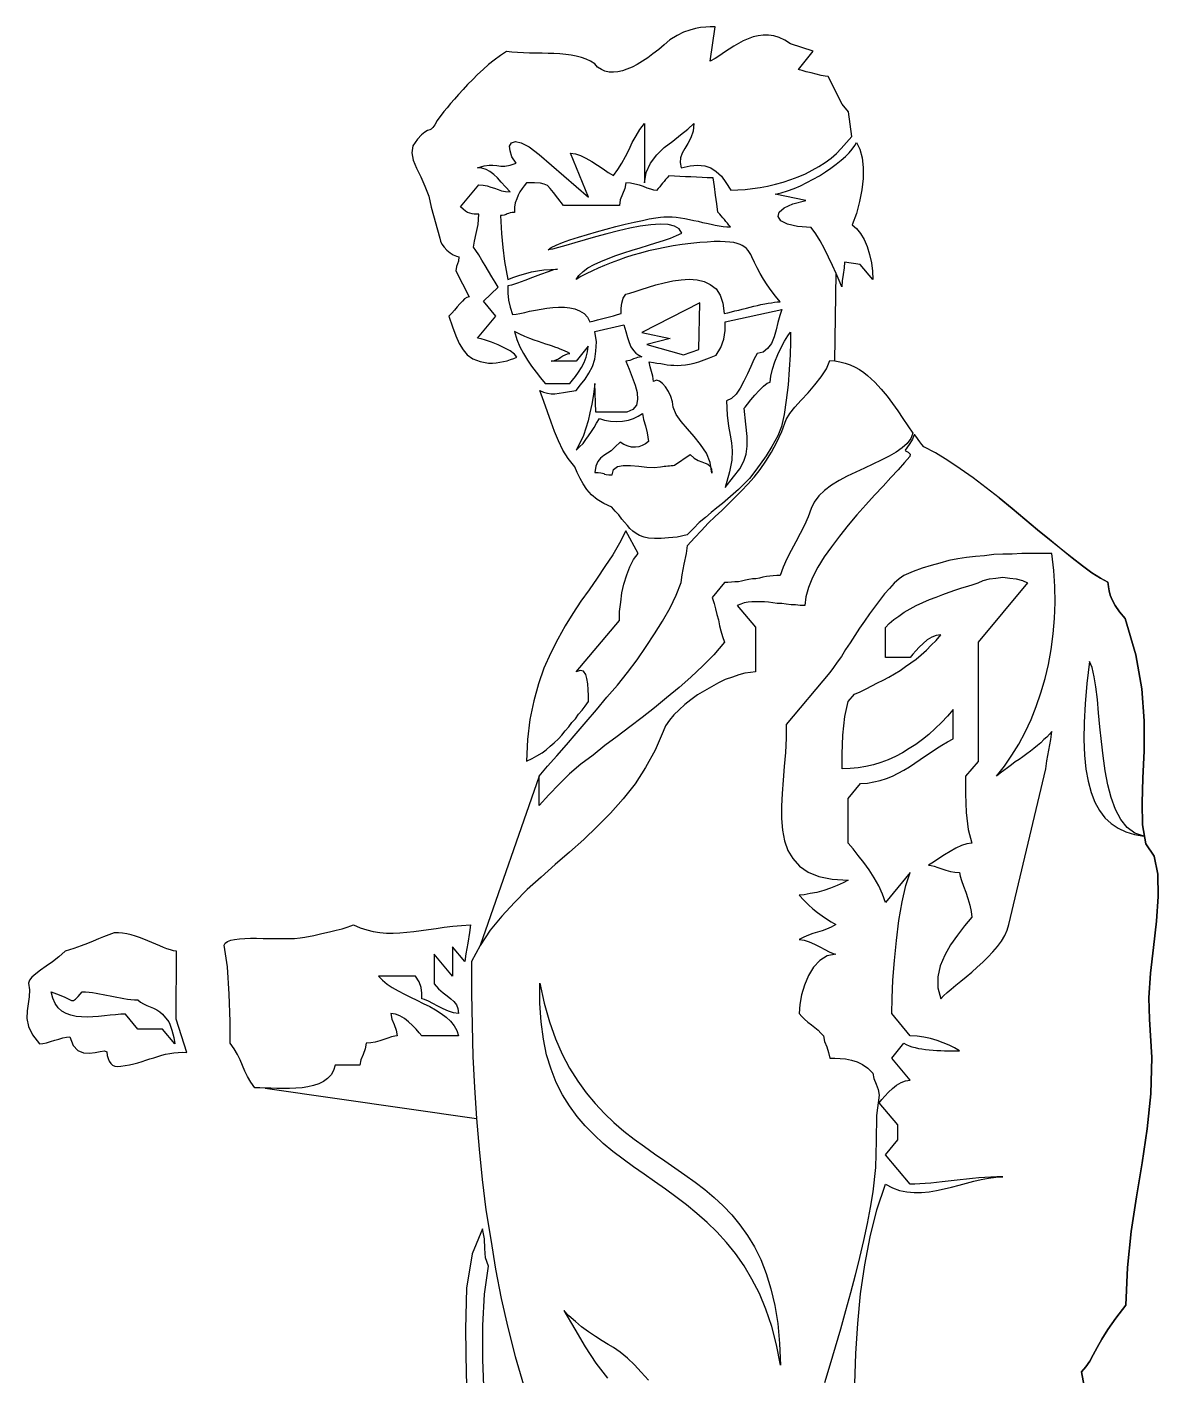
# Model space of a CAD drawing. Extents: x 248 to 314, y -425 to -248.
# Drawn here: x 248.2 to 314.2, y -327.2 to -248.5 of the extents above; entities that cross this region are included whole.
import ezdxf

# ---------------------------------------------------------------- set-up
doc = ezdxf.new("R2010")
doc.units = 0
doc.header["$LTSCALE"] = 25
doc.layers.get('0').update_dxf_attribs({"linetype": 'CONTINUOUS'})
doc.layers.add('1', color=7, linetype='CONTINUOUS')
doc.layers.add('7', color=7, linetype='CONTINUOUS')

msp = doc.modelspace()

# ---------------------------------------------------------------- linework, layer by layer
for p, q in [((295.373, -267.986), (295.451, -262.891)), ((287.5, -264.596), (284.119, -266.315)), ((287.441, -267.323), (287.5, -264.596)), ((284.119, -266.315), (285.78, -266.671)), ((285.78, -266.671), (284.416, -267.026)), ((284.416, -267.026), (286.551, -267.619)), ((286.551, -267.619), (287.441, -267.323)), ((278.122, -292.201), (274.699, -302.08)), ((262.154, -310.404), (274.485, -312.175))]:
    msp.add_line(p, q)
at = {"layer": '1', "linetype": 'CONTINUOUS'}
for points in [[(279.561, -258.923), (279.211, -258.495), (278.977, -258.165), (278.783, -257.931), (278.627, -257.757), (278.433, -257.679), (278.2, -257.62), (277.869, -257.6), (277.402, -257.6), (277.266, -257.776), (277.149, -257.931), (277.013, -258.126), (276.916, -258.32), (276.819, -258.534), (276.741, -258.768), (276.702, -259.02), (276.683, -259.332), (276.565, -259.332), (276.449, -259.351), (276.352, -259.39), (276.274, -259.409), (276.197, -259.448), (276.099, -259.487), (275.982, -259.506), (275.866, -259.506), (275.943, -260.557), (276.021, -261.374), (276.118, -262.191), (276.313, -263.241), (276.663, -263.104), (277.013, -262.988), (277.344, -262.891), (277.694, -262.794), (278.044, -262.736), (278.413, -262.677), (278.803, -262.657), (279.192, -262.638), (278.977, -262.677), (278.647, -262.794), (278.219, -262.949), (277.752, -263.124), (277.286, -263.299), (276.858, -263.455), (276.527, -263.571), (276.313, -263.61), (276.313, -264.038), (276.352, -264.447), (276.43, -264.855), (276.585, -265.283), (276.78, -265.264), (277.013, -265.225), (277.286, -265.166), (277.577, -265.088), (277.908, -265.03), (278.239, -264.972), (278.588, -264.913), (278.938, -264.875), (279.269, -264.855), (279.6, -264.855), (279.93, -264.894), (280.222, -264.952), (280.494, -265.069), (280.748, -265.225), (280.942, -265.439), (281.097, -265.711), (281.331, -265.653), (281.544, -265.594), (281.778, -265.536), (282.011, -265.477), (282.226, -265.419), (282.459, -265.361), (282.693, -265.283), (282.925, -265.225), (282.925, -264.913), (282.964, -264.622), (283.023, -264.33), (283.179, -264.096), (283.412, -264.038), (283.723, -263.941), (284.092, -263.825), (284.501, -263.688), (284.948, -263.552), (285.434, -263.435), (285.921, -263.319), (286.407, -263.261), (286.874, -263.222), (287.341, -263.261), (287.749, -263.358), (288.118, -263.532), (288.449, -263.786), (288.683, -264.155), (288.838, -264.622), (288.916, -265.225), (289.13, -265.186), (289.344, -265.127), (289.557, -265.069), (289.772, -265.03), (289.985, -264.972), (290.219, -264.913), (290.433, -264.855), (290.647, -264.797), (290.861, -264.758), (291.074, -264.7), (291.289, -264.661), (291.483, -264.622), (291.678, -264.602), (291.853, -264.563), (292.027, -264.544), (292.184, -264.544), (291.911, -264.214), (291.658, -263.883), (291.425, -263.552), (291.211, -263.222), (291.016, -262.891), (290.841, -262.56), (290.686, -262.249), (290.53, -261.918), (290.472, -261.782), (290.394, -261.666), (290.316, -261.549), (290.219, -261.432), (290.122, -261.354), (289.985, -261.257), (289.849, -261.199), (289.675, -261.14), (289.48, -261.082), (289.247, -261.062), (288.974, -261.043), (288.683, -261.023), (288.332, -261.023), (287.924, -261.062), (287.496, -261.082), (286.99, -261.14), (286.465, -261.199), (285.959, -261.277), (285.473, -261.374), (284.987, -261.471), (284.501, -261.568), (284.053, -261.705), (283.587, -261.821), (283.159, -261.957), (282.751, -262.113), (282.342, -262.269), (281.953, -262.424), (281.583, -262.579), (281.234, -262.736), (280.883, -262.91), (280.572, -263.066), (280.281, -263.241), (280.455, -263.007), (280.689, -262.774), (280.98, -262.56), (281.331, -262.366), (281.72, -262.191), (282.148, -262.015), (282.595, -261.841), (283.081, -261.685), (283.548, -261.529), (284.034, -261.393), (284.501, -261.238), (284.948, -261.101), (285.376, -260.965), (285.785, -260.829), (286.135, -260.674), (286.446, -260.537), (286.29, -260.285), (286.018, -260.129), (285.649, -260.032), (285.182, -260.012), (284.637, -260.051), (284.034, -260.129), (283.412, -260.246), (282.751, -260.401), (282.089, -260.576), (281.428, -260.752), (280.806, -260.926), (280.222, -261.101), (279.697, -261.257), (279.25, -261.374), (278.9, -261.471), (278.647, -261.51), (278.841, -261.374), (279.133, -261.238), (279.502, -261.082), (279.93, -260.926), (280.417, -260.771), (280.942, -260.615), (281.486, -260.46), (282.05, -260.304), (282.595, -260.149), (283.14, -260.012), (283.665, -259.896), (284.151, -259.799), (284.559, -259.702), (284.929, -259.643), (285.201, -259.604), (285.396, -259.584), (285.629, -259.584), (285.882, -259.584), (286.115, -259.604), (286.368, -259.643), (286.621, -259.682), (286.893, -259.74), (287.146, -259.799), (287.399, -259.837), (287.652, -259.915), (287.904, -259.954), (288.158, -260.012), (288.391, -260.07), (288.624, -260.109), (288.858, -260.149), (289.071, -260.168), (289.286, -260.168), (289.188, -260.07), (289.11, -259.954), (289.013, -259.857), (288.935, -259.74), (288.838, -259.643), (288.741, -259.526), (288.663, -259.429), (288.565, -259.312), (288.488, -258.826), (288.429, -258.32), (288.352, -257.815), (288.274, -257.309), (287.943, -257.309), (287.632, -257.29), (287.302, -257.27), (286.99, -257.251), (286.66, -257.251), (286.329, -257.232), (286.018, -257.212), (285.688, -257.193), (285.59, -257.309), (285.512, -257.406), (285.415, -257.523), (285.337, -257.62), (285.24, -257.718), (285.163, -257.834), (285.065, -257.931), (284.968, -258.048), (284.812, -258.028), (284.637, -257.97), (284.442, -257.912), (284.21, -257.815), (283.976, -257.737), (283.704, -257.679), (283.451, -257.62), (283.179, -257.6), (283.12, -257.931), (283.003, -258.262), (282.867, -258.592), (282.809, -258.923), (282.614, -258.923), (282.4, -258.923), (282.206, -258.923), (281.992, -258.923), (281.798, -258.923), (281.583, -258.923), (281.389, -258.923), (281.176, -258.923), (280.98, -258.923), (280.767, -258.923), (280.572, -258.923), (280.358, -258.923), (280.164, -258.923), (279.969, -258.923), (279.756, -258.923), (279.561, -258.923)], [(288.197, -274.54), (288.118, -273.918), (287.885, -273.374), (287.554, -272.868), (287.166, -272.401), (286.777, -271.954), (286.407, -271.526), (286.115, -271.118), (285.94, -270.69), (285.901, -270.379), (285.804, -270.067), (285.668, -269.776), (285.512, -269.503), (285.337, -269.309), (285.143, -269.173), (284.968, -269.114), (284.793, -269.193), (284.754, -268.881), (284.676, -268.609), (284.598, -268.337), (284.559, -268.044), (284.793, -268.083), (285.006, -268.122), (285.221, -268.142), (285.415, -268.181), (285.609, -268.22), (285.804, -268.24), (285.998, -268.24), (286.213, -268.259), (286.426, -268.24), (286.66, -268.22), (286.893, -268.181), (287.166, -268.122), (287.438, -268.044), (287.749, -267.928), (288.079, -267.812), (288.449, -267.656), (288.722, -267.209), (288.896, -266.723), (288.974, -266.217), (288.993, -265.711), (292.281, -264.991), (292.164, -265.341), (292.047, -265.75), (291.95, -266.178), (291.833, -266.586), (291.678, -266.975), (291.463, -267.267), (291.192, -267.481), (290.841, -267.558), (290.647, -267.909), (290.472, -268.317), (290.277, -268.745), (290.063, -269.173), (289.849, -269.581), (289.616, -269.931), (289.344, -270.184), (289.052, -270.32), (289.091, -271.157), (289.169, -271.799), (289.266, -272.324), (289.344, -272.771), (289.383, -273.238), (289.363, -273.782), (289.227, -274.463), (288.974, -275.377), (289.46, -274.755), (289.83, -274.269), (290.063, -273.841), (290.2, -273.432), (290.258, -272.965), (290.258, -272.401), (290.18, -271.682), (290.083, -270.748), (290.141, -270.69), (290.277, -270.515), (290.472, -270.262), (290.705, -269.989), (290.958, -269.718), (291.211, -269.464), (291.425, -269.29), (291.6, -269.231), (291.639, -268.881), (291.736, -268.473), (291.872, -268.044), (292.047, -267.617), (292.242, -267.209), (292.436, -266.839), (292.631, -266.528), (292.786, -266.314), (292.786, -266.897), (292.767, -267.636), (292.709, -268.492), (292.65, -269.387), (292.552, -270.282), (292.417, -271.118), (292.261, -271.818), (292.047, -272.363), (291.697, -272.985), (291.366, -273.529), (291.035, -274.015), (290.705, -274.443), (290.394, -274.833), (290.063, -275.183), (289.752, -275.494), (289.441, -275.766), (289.13, -276.038), (288.819, -276.311), (288.488, -276.563), (288.158, -276.836), (287.827, -277.127), (287.476, -277.419), (287.127, -277.769), (286.757, -278.139), (286.174, -278.256), (285.668, -278.314), (285.24, -278.353), (284.851, -278.353), (284.52, -278.333), (284.248, -278.256), (283.995, -278.178), (283.782, -278.061), (283.606, -277.925), (283.431, -277.769), (283.276, -277.594), (283.101, -277.4), (282.945, -277.206), (282.77, -276.972), (282.575, -276.758), (282.362, -276.524), (281.895, -276.311), (281.506, -276.077), (281.176, -275.786), (280.903, -275.494), (280.689, -275.163), (280.514, -274.833), (280.339, -274.502), (280.203, -274.171), (279.833, -273.685), (279.522, -273.18), (279.269, -272.654), (279.035, -272.109), (278.841, -271.565), (278.627, -270.962), (278.413, -270.359), (278.161, -269.718), (278.394, -269.815), (278.627, -269.873), (278.841, -269.912), (279.055, -269.912), (279.289, -269.873), (279.561, -269.834), (279.892, -269.776), (280.281, -269.718), (280.552, -269.387), (280.806, -269.056), (281.039, -268.706), (281.234, -268.317), (281.37, -267.889), (281.447, -267.422), (281.467, -266.878), (281.37, -266.275), (283.081, -265.886), (283.179, -266.275), (283.276, -266.625), (283.373, -266.917), (283.489, -267.17), (283.626, -267.384), (283.762, -267.539), (283.937, -267.656), (284.112, -267.753), (283.995, -267.773), (283.859, -267.792), (283.762, -267.831), (283.645, -267.87), (283.528, -267.928), (283.431, -267.967), (283.295, -267.986), (283.179, -268.006), (283.373, -268.473), (283.567, -268.939), (283.723, -269.406), (283.84, -269.834), (283.859, -270.243), (283.801, -270.573), (283.606, -270.826), (283.256, -270.981), (281.447, -270.981), (281.37, -269.309), (281.292, -269.951), (281.195, -270.515), (281.097, -271.02), (281, -271.487), (280.864, -271.915), (280.709, -272.343), (280.514, -272.752), (280.281, -273.199), (280.494, -273.004), (280.689, -272.791), (280.864, -272.576), (281.019, -272.363), (281.176, -272.109), (281.331, -271.876), (281.486, -271.623), (281.642, -271.351), (281.953, -271.448), (282.303, -271.506), (282.654, -271.526), (282.984, -271.506), (283.334, -271.448), (283.645, -271.351), (283.917, -271.215), (284.151, -271.059), (284.21, -271.409), (284.326, -271.779), (284.442, -272.188), (284.501, -272.693), (284.326, -272.829), (284.132, -272.926), (283.937, -273.004), (283.743, -273.023), (283.528, -273.023), (283.315, -272.965), (283.081, -272.868), (282.848, -272.732), (282.575, -273.004), (282.342, -273.219), (282.109, -273.374), (281.895, -273.51), (281.701, -273.666), (281.564, -273.86), (281.447, -274.132), (281.37, -274.502), (281.583, -274.502), (281.739, -274.521), (281.817, -274.54), (281.895, -274.56), (281.953, -274.599), (282.031, -274.618), (282.187, -274.638), (282.4, -274.638), (282.478, -274.327), (282.693, -274.152), (283.042, -274.093), (283.47, -274.093), (283.937, -274.132), (284.404, -274.191), (284.832, -274.21), (285.201, -274.171), (285.318, -274.152), (285.415, -274.132), (285.531, -274.132), (285.629, -274.113), (285.727, -274.113), (285.824, -274.093), (285.94, -274.093), (286.037, -274.074), (286.951, -273.451), (287.166, -273.666), (287.399, -273.802), (287.613, -273.879), (287.807, -273.957), (287.963, -274.015), (288.099, -274.132), (288.177, -274.288), (288.197, -274.54)], [(276.683, -266.275), (276.838, -266.742), (277.013, -267.17), (277.227, -267.558), (277.46, -267.947), (277.694, -268.298), (277.966, -268.648), (278.219, -268.978), (278.491, -269.309), (279.93, -269.309), (280.086, -269.114), (280.242, -268.901), (280.417, -268.648), (280.592, -268.375), (280.748, -268.083), (280.883, -267.773), (280.961, -267.461), (281, -267.131), (280.281, -268.006), (278.841, -268.006), (278.977, -267.986), (279.114, -267.928), (279.25, -267.87), (279.386, -267.773), (279.522, -267.695), (279.658, -267.636), (279.794, -267.578), (279.93, -267.558), (279.794, -267.481), (279.658, -267.422), (279.522, -267.364), (279.366, -267.306), (279.231, -267.248), (279.055, -267.189), (278.9, -267.131), (278.725, -267.072), (278.53, -267.014), (278.316, -266.936), (278.083, -266.858), (277.849, -266.781), (277.596, -266.684), (277.305, -266.566), (277.013, -266.43), (276.683, -266.275)], [(256.981, -302.411), (256.806, -302.392), (256.631, -302.333), (256.417, -302.275), (256.223, -302.197), (256.008, -302.1), (255.775, -302.002), (255.541, -301.905), (255.308, -301.808), (255.074, -301.711), (254.822, -301.614), (254.588, -301.536), (254.336, -301.458), (254.082, -301.4), (253.83, -301.361), (253.596, -301.341), (253.344, -301.341), (253.032, -301.458), (252.722, -301.574), (252.43, -301.692), (252.118, -301.828), (251.788, -301.964), (251.418, -302.1), (250.99, -302.256), (250.485, -302.411), (250.115, -302.742), (249.746, -303.033), (249.376, -303.286), (249.045, -303.519), (248.774, -303.734), (248.54, -303.928), (248.404, -304.103), (248.345, -304.278), (248.404, -304.667), (248.384, -305.075), (248.326, -305.484), (248.268, -305.892), (248.248, -306.34), (248.345, -306.807), (248.578, -307.293), (248.987, -307.818), (249.182, -307.799), (249.396, -307.76), (249.629, -307.682), (249.882, -307.604), (250.115, -307.545), (250.349, -307.468), (250.562, -307.429), (250.757, -307.409), (250.951, -307.915), (251.224, -308.207), (251.554, -308.343), (251.905, -308.362), (252.235, -308.324), (252.527, -308.265), (252.78, -308.227), (252.916, -308.285), (252.935, -308.498), (252.993, -308.674), (253.052, -308.829), (253.149, -308.965), (253.247, -309.062), (253.383, -309.121), (253.557, -309.141), (253.733, -309.121), (253.985, -309.082), (254.239, -309.043), (254.491, -308.985), (254.725, -308.926), (254.977, -308.849), (255.192, -308.771), (255.425, -308.693), (255.658, -308.635), (255.892, -308.557), (256.125, -308.479), (256.339, -308.421), (256.591, -308.382), (256.825, -308.343), (257.078, -308.324), (257.331, -308.304), (257.583, -308.324), (256.961, -306.379), (256.981, -302.411)]]:
    msp.add_lwpolyline(points, dxfattribs=at)
at = {"layer": '7', "linetype": 'CONTINUOUS'}
for points in [[(289.305, -258.028), (289.714, -258.009), (290.141, -257.99), (290.569, -257.931), (291.016, -257.873), (291.463, -257.795), (291.911, -257.679), (292.358, -257.561), (292.806, -257.406), (293.234, -257.251), (293.662, -257.075), (294.05, -256.862), (294.439, -256.648), (294.809, -256.414), (295.159, -256.162), (295.47, -255.889), (295.743, -255.597), (296.365, -254.897), (296.171, -253.458), (295.801, -253.011), (294.984, -251.397), (294.809, -251.377), (294.575, -251.338), (294.284, -251.261), (293.992, -251.183), (293.701, -251.124), (293.467, -251.046), (293.311, -251.007), (293.253, -250.988), (294.109, -249.918), (292.786, -249.49), (292.455, -249.277), (292.125, -249.121), (291.814, -249.024), (291.502, -248.985), (291.192, -248.985), (290.9, -249.024), (290.608, -249.082), (290.316, -249.199), (290.024, -249.316), (289.752, -249.471), (289.48, -249.626), (289.208, -249.802), (288.935, -249.977), (288.663, -250.171), (288.391, -250.346), (288.118, -250.502), (288.391, -248.498), (288.118, -248.498), (287.846, -248.518), (287.554, -248.537), (287.243, -248.595), (286.913, -248.693), (286.543, -248.81), (286.174, -249.004), (285.746, -249.257), (285.415, -249.549), (285.104, -249.821), (284.773, -250.074), (284.462, -250.308), (284.151, -250.502), (283.84, -250.697), (283.548, -250.852), (283.256, -250.969), (282.984, -251.066), (282.712, -251.124), (282.459, -251.144), (282.206, -251.144), (281.972, -251.085), (281.759, -250.988), (281.544, -250.852), (281.37, -250.657), (281.136, -250.502), (280.883, -250.385), (280.611, -250.288), (280.3, -250.21), (279.989, -250.152), (279.678, -250.113), (279.347, -250.074), (278.997, -250.054), (278.647, -250.054), (278.297, -250.035), (277.947, -250.035), (277.577, -250.035), (277.227, -250.015), (276.877, -249.996), (276.546, -249.977), (276.216, -249.938), (275.866, -250.171), (275.515, -250.443), (275.185, -250.697), (274.874, -250.988), (274.543, -251.28), (274.252, -251.571), (273.959, -251.863), (273.688, -252.155), (273.434, -252.447), (273.201, -252.719), (272.968, -252.972), (272.773, -253.225), (272.578, -253.439), (272.423, -253.653), (272.287, -253.828), (272.171, -253.964), (272.053, -254.217), (271.937, -254.372), (271.84, -254.469), (271.743, -254.508), (271.626, -254.547), (271.47, -254.644), (271.276, -254.8), (271.042, -255.053), (270.77, -255.442), (270.712, -255.85), (270.79, -256.278), (270.984, -256.745), (271.218, -257.251), (271.47, -257.795), (271.704, -258.379), (271.84, -259.02), (272.345, -260.829), (272.384, -261.004), (272.462, -261.18), (272.598, -261.354), (272.754, -261.529), (272.948, -261.685), (273.123, -261.802), (273.299, -261.88), (273.454, -261.918), (273.434, -262.171), (273.376, -262.327), (273.299, -262.482), (273.279, -262.736), (274.057, -264.253), (273.921, -264.291), (273.785, -264.369), (273.649, -264.505), (273.512, -264.661), (273.357, -264.836), (273.201, -265.03), (273.045, -265.206), (272.87, -265.38), (273.084, -266.002), (273.26, -266.528), (273.473, -266.975), (273.688, -267.345), (273.94, -267.636), (274.271, -267.87), (274.68, -268.025), (275.185, -268.122), (275.418, -268.122), (275.632, -268.103), (275.846, -268.064), (276.06, -268.025), (276.274, -267.986), (276.468, -267.909), (276.663, -267.85), (276.838, -267.773), (276.683, -267.597), (276.43, -267.403), (276.099, -267.228), (275.73, -267.053), (275.36, -266.897), (275.01, -266.781), (274.738, -266.703), (274.543, -266.664), (275.613, -265.38), (274.893, -264.505), (275.73, -263.688), (275.574, -263.396), (275.379, -263.085), (275.185, -262.755), (274.99, -262.424), (274.796, -262.113), (274.621, -261.802), (274.446, -261.549), (274.31, -261.354), (274.368, -261.004), (274.465, -260.557), (274.582, -260.032), (274.621, -259.429), (274.485, -259.429), (274.349, -259.429), (274.213, -259.409), (274.096, -259.371), (273.959, -259.332), (273.824, -259.254), (273.688, -259.137), (273.551, -259.001), (274.621, -257.718), (274.874, -257.737), (275.107, -257.776), (275.321, -257.854), (275.535, -257.912), (275.73, -257.99), (275.943, -258.067), (276.177, -258.106), (276.43, -258.126), (276.177, -257.834), (275.924, -257.561), (275.71, -257.309), (275.496, -257.114), (275.263, -256.939), (275.048, -256.823), (274.796, -256.745), (274.543, -256.726), (274.913, -256.609), (275.205, -256.57), (275.438, -256.57), (275.671, -256.589), (275.904, -256.628), (276.138, -256.628), (276.43, -256.57), (276.799, -256.453), (276.546, -256.083), (276.43, -255.734), (276.41, -255.461), (276.527, -255.267), (276.76, -255.189), (277.091, -255.267), (277.557, -255.5), (278.122, -255.947), (281.019, -258.437), (279.95, -255.87), (280.242, -255.909), (280.552, -256.006), (280.864, -256.162), (281.214, -256.356), (281.544, -256.57), (281.856, -256.784), (282.167, -256.998), (282.459, -257.173), (282.712, -256.823), (282.945, -256.453), (283.159, -256.064), (283.373, -255.656), (283.567, -255.248), (283.782, -254.859), (284.014, -254.489), (284.268, -254.139), (284.268, -257.6), (284.365, -256.998), (284.618, -256.453), (284.987, -255.967), (285.434, -255.539), (285.921, -255.17), (286.387, -254.8), (286.815, -254.469), (287.146, -254.139), (287.107, -254.586), (286.99, -254.975), (286.815, -255.306), (286.64, -255.597), (286.484, -255.87), (286.387, -256.142), (286.349, -256.414), (286.426, -256.726), (286.932, -256.609), (287.379, -256.57), (287.788, -256.609), (288.138, -256.726), (288.449, -256.939), (288.76, -257.212), (289.032, -257.581), (289.305, -258.028)], [(291.891, -258.262), (292.242, -258.184), (292.611, -258.067), (293, -257.931), (293.37, -257.776), (293.739, -257.581), (294.109, -257.387), (294.478, -257.193), (294.828, -256.959), (295.14, -256.745), (295.451, -256.511), (295.743, -256.278), (295.995, -256.064), (296.209, -255.85), (296.384, -255.636), (296.539, -255.422), (296.637, -255.248), (296.832, -255.636), (296.967, -256.142), (297.026, -256.706), (297.026, -257.348), (296.948, -258.009), (296.812, -258.69), (296.637, -259.39), (296.384, -260.051), (296.637, -260.265), (296.87, -260.557), (297.084, -260.907), (297.26, -261.316), (297.396, -261.782), (297.512, -262.269), (297.57, -262.755), (297.59, -263.241), (296.851, -262.366), (295.937, -262.23), (295.917, -262.56), (295.859, -262.949), (295.801, -263.319), (295.781, -263.669), (295.626, -263.299), (295.451, -262.891), (295.237, -262.424), (295.003, -261.938), (294.77, -261.451), (294.517, -260.985), (294.264, -260.576), (293.992, -260.207), (293.195, -260.149), (292.611, -260.012), (292.222, -259.818), (292.066, -259.565), (292.125, -259.312), (292.417, -259.059), (292.922, -258.826), (293.681, -258.631), (291.891, -258.262)], [(295.081, -267.967), (295.373, -267.986), (295.665, -268.044), (295.976, -268.122), (296.268, -268.22), (296.559, -268.356), (296.812, -268.492), (297.065, -268.667), (297.279, -268.842), (297.707, -269.231), (298.076, -269.64), (298.426, -270.048), (298.738, -270.476), (299.048, -270.904), (299.341, -271.351), (299.632, -271.779), (299.924, -272.207), (299.807, -272.518), (299.593, -272.81), (299.302, -273.062), (298.951, -273.316), (298.543, -273.549), (298.076, -273.782), (297.59, -274.015), (297.104, -274.249), (296.598, -274.482), (296.092, -274.716), (295.626, -274.968), (295.179, -275.241), (294.77, -275.552), (294.439, -275.863), (294.167, -276.214), (293.992, -276.602), (293.817, -277.088), (293.603, -277.574), (293.35, -278.061), (293.097, -278.547), (292.825, -279.053), (292.572, -279.539), (292.358, -280.025), (292.184, -280.511), (291.989, -280.511), (291.775, -280.531), (291.58, -280.55), (291.386, -280.57), (291.172, -280.609), (290.977, -280.648), (290.764, -280.687), (290.569, -280.706), (290.355, -280.745), (290.161, -280.784), (289.946, -280.823), (289.752, -280.862), (289.538, -280.881), (289.344, -280.9), (289.13, -280.92), (288.935, -280.92), (288.216, -281.795), (288.332, -282.126), (288.429, -282.456), (288.507, -282.768), (288.585, -283.098), (288.644, -283.429), (288.722, -283.74), (288.819, -284.07), (288.935, -284.401), (288.313, -285.121), (287.671, -285.782), (286.99, -286.443), (286.29, -287.046), (285.57, -287.649), (284.851, -288.214), (284.132, -288.778), (283.412, -289.322), (282.673, -289.886), (281.972, -290.411), (281.273, -290.975), (280.572, -291.519), (279.911, -292.083), (279.289, -292.667), (278.686, -293.29), (278.122, -293.912), (278.122, -292.201), (278.627, -291.617), (279.153, -291.014), (279.717, -290.372), (280.3, -289.711), (280.883, -289.03), (281.486, -288.33), (282.089, -287.61), (282.693, -286.891), (283.276, -286.152), (283.84, -285.413), (284.384, -284.654), (284.87, -283.896), (285.337, -283.157), (285.765, -282.398), (286.115, -281.659), (286.426, -280.92), (286.484, -280.472), (286.601, -279.85), (286.718, -279.228), (286.777, -278.761), (287.185, -278.295), (287.593, -277.867), (287.982, -277.458), (288.391, -277.069), (288.78, -276.7), (289.169, -276.33), (289.557, -275.96), (289.927, -275.571), (290.297, -275.183), (290.667, -274.774), (291.016, -274.327), (291.347, -273.841), (291.678, -273.316), (291.989, -272.732), (292.281, -272.109), (292.552, -271.409), (292.748, -271.059), (293.039, -270.69), (293.408, -270.282), (293.817, -269.854), (294.206, -269.387), (294.575, -268.92), (294.887, -268.453), (295.081, -267.967)], [(310.135, -328.939), (309.765, -326.955), (310.018, -326.664), (310.252, -326.333), (310.446, -325.963), (310.68, -325.535), (310.951, -325.049), (311.302, -324.485), (311.768, -323.824), (312.352, -323.066), (312.449, -320.868), (312.663, -318.768), (312.974, -316.745), (313.305, -314.761), (313.597, -312.777), (313.811, -310.735), (313.869, -308.615), (313.733, -306.379), (313.694, -305.134), (313.791, -303.695), (313.966, -302.197), (314.141, -300.661), (314.239, -299.222), (314.219, -297.918), (314.005, -296.868), (313.518, -296.149), (313.324, -295.04), (313.305, -293.757), (313.344, -292.317), (313.421, -290.723), (313.421, -288.991), (313.285, -287.124), (312.935, -285.14), (312.313, -283.02), (311.982, -282.631), (311.73, -282.262), (311.554, -281.931), (311.438, -281.64), (311.379, -281.387), (311.34, -281.173), (311.321, -281.017), (311.302, -280.9), (310.874, -280.667), (310.368, -280.337), (309.823, -279.947), (309.221, -279.481), (308.579, -278.975), (307.898, -278.411), (307.198, -277.828), (306.459, -277.206), (305.72, -276.602), (304.961, -275.98), (304.203, -275.396), (303.444, -274.813), (302.686, -274.288), (301.966, -273.802), (301.247, -273.354), (300.566, -273.004), (300.449, -272.868), (300.332, -272.713), (300.235, -272.576), (300.158, -272.46), (300.079, -272.363), (300.04, -272.304), (300.001, -272.304), (299.982, -272.343), (299.904, -272.557), (299.749, -272.81), (299.574, -273.062), (299.476, -273.18), (299.496, -273.238), (299.652, -273.316), (299.769, -273.432), (299.749, -273.568), (299.438, -273.918), (299.068, -274.346), (298.641, -274.794), (298.193, -275.299), (297.688, -275.824), (297.182, -276.388), (296.657, -276.972), (296.151, -277.574), (295.645, -278.198), (295.179, -278.82), (294.751, -279.422), (294.381, -280.025), (294.07, -280.628), (293.836, -281.193), (293.681, -281.737), (293.623, -282.243), (293.35, -282.243), (293.078, -282.223), (292.825, -282.204), (292.552, -282.184), (292.281, -282.145), (292.027, -282.126), (291.756, -282.106), (291.502, -282.067), (291.269, -282.048), (291.016, -282.048), (290.783, -282.048), (290.549, -282.048), (290.316, -282.067), (290.083, -282.106), (289.888, -282.165), (289.675, -282.243), (290.744, -283.526), (290.744, -286.132), (290.452, -286.152), (290.122, -286.21), (289.772, -286.307), (289.402, -286.424), (288.993, -286.579), (288.585, -286.774), (288.177, -286.988), (287.769, -287.222), (287.379, -287.474), (286.99, -287.747), (286.621, -288.019), (286.29, -288.33), (285.998, -288.641), (285.727, -288.952), (285.512, -289.264), (285.357, -289.594), (284.909, -290.684), (284.345, -291.695), (283.723, -292.648), (283.042, -293.523), (282.303, -294.359), (281.525, -295.137), (280.728, -295.896), (279.892, -296.635), (279.074, -297.354), (278.258, -298.093), (277.441, -298.813), (276.683, -299.571), (275.963, -300.369), (275.282, -301.186), (274.699, -302.08), (274.174, -303.014), (274.193, -304.881), (274.213, -306.729), (274.271, -308.557), (274.368, -310.366), (274.485, -312.175), (274.64, -313.963), (274.815, -315.734), (275.029, -317.503), (275.302, -319.235), (275.593, -320.965), (275.924, -322.677), (276.313, -324.369), (276.741, -326.061), (277.227, -327.714)], [(304.961, -275.98), (304.961, -275.98), (305.72, -276.602), (306.459, -277.206), (307.198, -277.828), (307.898, -278.411), (308.579, -278.955), (309.221, -279.481), (309.823, -279.947), (310.368, -280.337), (310.874, -280.667), (311.302, -280.9), (311.321, -281.017), (311.34, -281.173), (311.379, -281.387), (311.438, -281.64), (311.554, -281.931), (311.73, -282.262), (311.982, -282.631), (312.313, -283.02), (312.935, -285.14), (313.285, -287.124), (313.421, -288.991), (313.421, -290.723), (313.344, -292.317), (313.305, -293.757), (313.324, -295.04), (313.518, -296.149), (314.005, -296.868), (314.219, -297.918), (314.239, -299.222), (314.141, -300.661), (313.966, -302.197), (313.791, -303.695), (313.694, -305.134), (313.733, -306.379), (313.869, -308.615), (313.811, -310.735), (313.597, -312.777), (313.305, -314.761), (312.974, -316.745), (312.663, -318.768), (312.449, -320.868), (312.352, -323.066), (311.768, -323.824), (311.302, -324.485), (310.951, -325.049), (310.68, -325.535), (310.446, -325.963), (310.252, -326.333), (310.018, -326.664), (309.765, -326.955), (310.135, -328.939)], [(283.179, -277.905), (282.809, -278.625), (282.42, -279.306), (281.972, -279.986), (281.525, -280.667), (281.058, -281.329), (280.572, -282.009), (280.105, -282.71), (279.658, -283.448), (279.211, -284.207), (278.803, -285.023), (278.413, -285.899), (278.083, -286.813), (277.811, -287.824), (277.596, -288.894), (277.46, -290.061), (277.402, -291.325), (277.714, -291.17), (278.005, -291.014), (278.297, -290.839), (278.549, -290.664), (278.783, -290.45), (279.016, -290.256), (279.25, -290.022), (279.463, -289.808), (279.658, -289.574), (279.853, -289.341), (280.047, -289.088), (280.242, -288.855), (280.436, -288.602), (280.631, -288.35), (280.825, -288.116), (281.019, -287.863), (281.019, -287.513), (281, -287.163), (280.98, -286.813), (280.922, -286.502), (280.845, -286.269), (280.709, -286.093), (280.533, -286.054), (280.3, -286.132), (282.809, -283.118), (282.828, -282.612), (282.887, -282.067), (282.964, -281.523), (283.081, -280.998), (283.237, -280.472), (283.431, -280.006), (283.645, -279.578), (283.898, -279.209), (283.179, -277.905)], [(308.034, -279.228), (307.431, -279.228), (306.848, -279.228), (306.284, -279.228), (305.72, -279.248), (305.176, -279.267), (304.65, -279.286), (304.105, -279.345), (303.58, -279.384), (303.055, -279.461), (302.549, -279.539), (302.024, -279.636), (301.499, -279.773), (300.993, -279.909), (300.468, -280.083), (299.943, -280.278), (299.399, -280.511), (299.127, -280.706), (298.835, -280.959), (298.562, -281.251), (298.271, -281.581), (297.979, -281.951), (297.688, -282.34), (297.396, -282.748), (297.104, -283.157), (296.812, -283.584), (296.539, -284.012), (296.268, -284.44), (295.995, -284.829), (295.762, -285.219), (295.509, -285.568), (295.295, -285.879), (295.081, -286.152), (292.552, -289.186), (292.533, -290.002), (292.494, -290.82), (292.417, -291.636), (292.358, -292.434), (292.3, -293.212), (292.261, -293.951), (292.261, -294.671), (292.319, -295.351), (292.436, -295.973), (292.631, -296.537), (292.922, -297.023), (293.311, -297.451), (293.817, -297.802), (294.439, -298.054), (295.218, -298.21), (296.151, -298.269), (295.859, -298.424), (295.509, -298.579), (295.12, -298.735), (294.731, -298.871), (294.323, -298.988), (293.934, -299.065), (293.583, -299.124), (293.292, -299.144), (293.564, -299.435), (293.836, -299.708), (294.089, -299.941), (294.362, -300.155), (294.634, -300.349), (294.887, -300.524), (295.159, -300.7), (295.431, -300.855), (295.159, -301.01), (294.887, -301.127), (294.634, -301.225), (294.362, -301.303), (294.089, -301.38), (293.836, -301.477), (293.564, -301.594), (293.292, -301.731), (293.583, -301.769), (293.875, -301.866), (294.187, -302.002), (294.497, -302.158), (294.79, -302.314), (295.042, -302.45), (295.276, -302.547), (295.431, -302.586), (294.925, -302.684), (294.497, -302.955), (294.128, -303.345), (293.836, -303.831), (293.603, -304.395), (293.428, -304.959), (293.331, -305.523), (293.292, -306.048), (293.447, -306.223), (293.603, -306.379), (293.798, -306.553), (294.011, -306.71), (294.206, -306.865), (294.4, -307.02), (294.556, -307.196), (294.712, -307.351), (294.77, -307.682), (294.906, -307.993), (295.022, -308.324), (295.081, -308.654), (295.373, -308.654), (295.684, -308.674), (295.995, -308.693), (296.345, -308.771), (296.676, -308.868), (296.987, -309.023), (297.298, -309.238), (297.59, -309.529), (297.649, -309.841), (297.785, -310.172), (297.901, -310.482), (297.959, -310.813), (297.804, -311.999), (297.785, -313.477), (297.746, -315.033), (297.59, -316.453), (297.434, -317.367), (297.26, -318.301), (297.045, -319.293), (296.812, -320.285), (296.559, -321.315), (296.287, -322.346), (295.995, -323.396), (295.704, -324.466), (295.392, -325.516), (295.081, -326.566), (294.77, -327.597)], [(296.539, -327.656), (296.598, -325.886), (296.715, -324.136), (296.87, -322.404), (297.123, -320.713), (297.434, -319.079), (297.824, -317.503), (298.329, -316.006), (298.738, -316.22), (299.146, -316.375), (299.574, -316.453), (300.001, -316.492), (300.429, -316.492), (300.877, -316.453), (301.305, -316.375), (301.752, -316.278), (302.18, -316.181), (302.628, -316.064), (303.055, -315.947), (303.483, -315.831), (303.911, -315.734), (304.339, -315.656), (304.767, -315.597), (305.176, -315.578), (304.825, -315.578), (304.475, -315.597), (304.125, -315.617), (303.775, -315.637), (303.405, -315.676), (303.055, -315.714), (302.686, -315.753), (302.336, -315.792), (301.985, -315.831), (301.636, -315.87), (301.305, -315.908), (300.974, -315.947), (300.644, -315.967), (300.332, -315.986), (300.04, -316.006), (299.769, -316.006), (298.329, -314.294), (299.048, -313.419), (299.048, -312.544), (297.959, -311.261), (298.115, -311.066), (298.29, -310.871), (298.504, -310.638), (298.738, -310.424), (298.971, -310.23), (299.243, -310.074), (299.496, -309.976), (299.769, -309.938), (298.699, -308.654), (299.399, -307.779), (299.535, -307.857), (299.71, -307.934), (299.866, -307.993), (300.06, -308.031), (300.255, -308.09), (300.449, -308.11), (300.663, -308.149), (300.877, -308.168), (301.11, -308.188), (301.324, -308.207), (301.557, -308.207), (301.772, -308.227), (302.005, -308.227), (302.219, -308.227), (302.433, -308.227), (302.647, -308.227), (302.355, -308.051), (302.043, -307.896), (301.694, -307.76), (301.344, -307.623), (300.955, -307.506), (300.566, -307.429), (300.177, -307.371), (299.769, -307.351), (298.699, -306.048), (298.718, -305.154), (298.757, -304.103), (298.854, -302.955), (298.971, -301.789), (299.107, -300.622), (299.302, -299.532), (299.515, -298.579), (299.769, -297.821), (298.329, -299.571), (298.154, -299.085), (297.94, -298.599), (297.668, -298.132), (297.376, -297.666), (297.065, -297.238), (296.735, -296.829), (296.442, -296.459), (296.151, -296.11), (296.151, -293.503), (296.87, -292.628), (297.279, -292.609), (297.649, -292.55), (298.018, -292.453), (298.387, -292.337), (298.738, -292.201), (299.068, -292.025), (299.399, -291.85), (299.73, -291.656), (300.04, -291.442), (300.352, -291.228), (300.663, -291.014), (300.993, -290.8), (301.305, -290.586), (301.616, -290.392), (301.946, -290.197), (302.277, -290.022), (302.277, -288.311), (301.946, -288.7), (301.597, -289.088), (301.227, -289.438), (300.857, -289.769), (300.488, -290.061), (300.099, -290.353), (299.71, -290.605), (299.321, -290.858), (298.912, -291.053), (298.484, -291.248), (298.057, -291.403), (297.629, -291.539), (297.182, -291.636), (296.735, -291.714), (296.268, -291.753), (295.801, -291.773), (295.801, -290.917), (295.84, -289.808), (295.956, -288.719), (296.151, -287.863), (296.52, -287.435), (296.851, -287.28), (297.201, -287.105), (297.531, -286.949), (297.862, -286.774), (298.193, -286.599), (298.523, -286.424), (298.854, -286.23), (299.185, -286.035), (299.496, -285.821), (299.807, -285.607), (300.119, -285.374), (300.41, -285.121), (300.722, -284.868), (300.993, -284.576), (301.286, -284.285), (301.557, -283.973), (301.286, -284.012), (301.032, -284.109), (300.76, -284.265), (300.527, -284.46), (300.294, -284.674), (300.099, -284.888), (299.924, -285.101), (299.769, -285.277), (298.329, -285.277), (298.329, -283.545), (298.543, -283.312), (298.815, -283.078), (299.107, -282.865), (299.418, -282.651), (299.769, -282.456), (300.119, -282.262), (300.507, -282.087), (300.896, -281.912), (301.286, -281.757), (301.675, -281.62), (302.043, -281.484), (302.433, -281.348), (302.783, -281.231), (303.133, -281.134), (303.444, -281.036), (303.736, -280.939), (304.027, -280.803), (304.397, -280.706), (304.767, -280.648), (305.176, -280.609), (305.583, -280.648), (305.953, -280.706), (306.323, -280.803), (306.614, -280.939), (303.736, -284.401), (303.736, -291.345), (302.997, -292.201), (302.997, -293.231), (303.035, -294.32), (303.153, -295.312), (303.366, -296.11), (303.074, -296.149), (302.764, -296.246), (302.433, -296.401), (302.102, -296.596), (301.772, -296.79), (301.441, -297.004), (301.13, -297.218), (300.838, -297.393), (300.993, -297.413), (301.169, -297.451), (301.383, -297.529), (301.616, -297.607), (301.849, -297.685), (302.122, -297.763), (302.374, -297.802), (302.647, -297.821), (302.686, -298.035), (302.764, -298.288), (302.88, -298.618), (303.016, -298.968), (303.133, -299.338), (303.25, -299.727), (303.328, -300.096), (303.366, -300.427), (302.938, -300.933), (302.53, -301.477), (302.122, -302.041), (301.791, -302.645), (301.518, -303.267), (301.383, -303.909), (301.383, -304.55), (301.557, -305.193), (301.714, -305.017), (301.927, -304.823), (302.161, -304.628), (302.433, -304.395), (302.725, -304.162), (303.035, -303.909), (303.366, -303.636), (303.678, -303.345), (304.008, -303.052), (304.3, -302.761), (304.592, -302.45), (304.864, -302.139), (305.097, -301.828), (305.292, -301.497), (305.428, -301.186), (305.525, -300.855), (307.684, -291.773), (307.743, -291.306), (307.859, -290.684), (307.976, -290.061), (308.034, -289.594), (307.898, -289.75), (307.743, -289.925), (307.567, -290.08), (307.392, -290.256), (307.198, -290.411), (306.984, -290.586), (306.79, -290.742), (306.575, -290.897), (306.342, -291.072), (306.128, -291.228), (305.895, -291.383), (305.681, -291.558), (305.447, -291.714), (305.234, -291.87), (305.019, -292.044), (304.806, -292.201), (305.273, -291.617), (305.701, -290.994), (306.109, -290.333), (306.478, -289.633), (306.828, -288.894), (307.12, -288.136), (307.392, -287.338), (307.645, -286.521), (307.84, -285.685), (307.995, -284.81), (308.112, -283.915), (308.19, -283.02), (308.229, -282.087), (308.209, -281.153), (308.151, -280.201), (308.034, -279.228)], [(313.402, -295.702), (312.877, -295.526), (312.429, -295.196), (312.06, -294.729), (311.749, -294.145), (311.496, -293.464), (311.302, -292.706), (311.146, -291.889), (311.029, -291.033), (310.932, -290.178), (310.835, -289.322), (310.757, -288.505), (310.699, -287.727), (310.601, -287.007), (310.504, -286.405), (310.387, -285.879), (310.232, -285.51), (310.076, -286.794), (309.979, -287.98), (309.921, -289.069), (309.901, -290.08), (309.94, -290.975), (310.018, -291.792), (310.154, -292.511), (310.329, -293.154), (310.543, -293.718), (310.815, -294.204), (311.127, -294.632), (311.496, -294.962), (311.904, -295.235), (312.352, -295.448), (312.857, -295.604), (313.402, -295.702)], [(274.135, -300.875), (274.076, -301.322), (273.979, -301.944), (273.862, -302.566), (273.804, -303.014), (273.084, -302.158), (273.084, -303.87), (272.014, -302.586), (272.014, -304.317), (272.268, -304.609), (272.54, -304.842), (272.773, -305.017), (272.987, -305.193), (273.162, -305.348), (273.318, -305.542), (273.396, -305.756), (273.434, -306.048), (273.143, -306.009), (272.851, -305.912), (272.54, -305.776), (272.229, -305.62), (271.937, -305.464), (271.684, -305.328), (271.451, -305.231), (271.295, -305.193), (271.295, -304.862), (271.256, -304.531), (271.14, -304.201), (270.925, -303.87), (268.767, -303.87), (269, -304.103), (269.273, -304.337), (269.564, -304.531), (269.914, -304.726), (270.265, -304.92), (270.634, -305.095), (271.003, -305.27), (271.373, -305.464), (271.743, -305.64), (272.092, -305.834), (272.423, -306.048), (272.715, -306.262), (272.968, -306.495), (273.182, -306.768), (273.337, -307.04), (273.434, -307.351), (271.295, -307.351), (271.14, -307.176), (270.964, -306.962), (270.751, -306.748), (270.517, -306.534), (270.284, -306.34), (270.011, -306.184), (269.759, -306.087), (269.486, -306.048), (269.544, -306.379), (269.681, -306.69), (269.798, -307.02), (269.856, -307.351), (269.701, -307.371), (269.525, -307.409), (269.311, -307.487), (269.078, -307.565), (268.845, -307.643), (268.572, -307.721), (268.32, -307.76), (268.047, -307.779), (267.989, -308.11), (267.872, -308.44), (267.736, -308.752), (267.678, -309.062), (266.239, -309.062), (266.141, -309.374), (266.005, -309.627), (265.791, -309.841), (265.557, -310.015), (265.286, -310.152), (264.974, -310.249), (264.644, -310.327), (264.313, -310.385), (263.943, -310.404), (263.574, -310.424), (263.205, -310.424), (262.835, -310.424), (262.485, -310.404), (262.154, -310.404), (261.843, -310.385), (261.551, -310.385), (261.318, -310.054), (261.123, -309.724), (260.968, -309.413), (260.832, -309.082), (260.696, -308.752), (260.54, -308.44), (260.345, -308.11), (260.112, -307.779), (260.112, -306.514), (260.053, -304.92), (259.956, -303.325), (259.762, -302.061), (259.82, -301.944), (259.956, -301.847), (260.151, -301.769), (260.365, -301.731), (260.657, -301.692), (260.968, -301.672), (261.299, -301.653), (261.649, -301.653), (262.037, -301.672), (262.407, -301.672), (262.796, -301.672), (263.166, -301.672), (263.535, -301.672), (263.866, -301.672), (264.197, -301.633), (264.468, -301.594), (264.993, -301.497), (265.46, -301.38), (265.908, -301.283), (266.297, -301.186), (266.647, -301.108), (266.938, -301.01), (267.153, -300.933), (267.308, -300.875), (267.697, -301.049), (268.086, -301.167), (268.455, -301.264), (268.845, -301.322), (269.234, -301.361), (269.622, -301.361), (270.011, -301.341), (270.42, -301.303), (270.828, -301.264), (271.256, -301.206), (271.684, -301.147), (272.131, -301.088), (272.598, -301.01), (273.104, -300.952), (273.609, -300.913), (274.135, -300.875)], [(278.161, -304.278), (278.433, -305.445), (278.744, -306.534), (279.094, -307.526), (279.483, -308.421), (279.911, -309.238), (280.378, -309.996), (280.883, -310.677), (281.408, -311.299), (281.934, -311.883), (282.497, -312.408), (283.081, -312.913), (283.665, -313.38), (284.268, -313.808), (284.87, -314.236), (285.454, -314.645), (286.056, -315.052), (286.64, -315.461), (287.224, -315.889), (287.788, -316.317), (288.332, -316.784), (288.858, -317.27), (289.363, -317.795), (289.83, -318.379), (290.277, -319.001), (290.686, -319.663), (291.055, -320.401), (291.366, -321.218), (291.639, -322.113), (291.872, -323.085), (292.047, -324.136), (292.145, -325.303), (292.203, -326.566), (291.969, -325.38), (291.697, -324.311), (291.347, -323.299), (290.977, -322.385), (290.549, -321.548), (290.083, -320.771), (289.577, -320.051), (289.052, -319.409), (288.507, -318.787), (287.924, -318.243), (287.321, -317.718), (286.718, -317.212), (286.096, -316.745), (285.493, -316.298), (284.851, -315.85), (284.248, -315.422), (283.626, -314.994), (283.023, -314.547), (282.439, -314.1), (281.875, -313.633), (281.331, -313.128), (280.825, -312.602), (280.339, -312.057), (279.892, -311.435), (279.502, -310.794), (279.133, -310.074), (278.822, -309.296), (278.569, -308.459), (278.375, -307.545), (278.239, -306.534), (278.161, -305.464), (278.161, -304.278)], [(249.668, -304.784), (250.135, -304.959), (250.465, -305.095), (250.699, -305.212), (250.854, -305.29), (250.971, -305.29), (251.087, -305.212), (251.244, -305.056), (251.476, -304.784), (251.671, -304.784), (251.885, -304.803), (252.079, -304.823), (252.294, -304.862), (252.488, -304.9), (252.702, -304.939), (252.896, -304.978), (253.11, -305.017), (253.305, -305.056), (253.499, -305.095), (253.714, -305.134), (253.908, -305.173), (254.122, -305.212), (254.316, -305.231), (254.53, -305.251), (254.725, -305.251), (254.88, -305.387), (255.055, -305.484), (255.25, -305.581), (255.444, -305.659), (255.639, -305.737), (255.833, -305.834), (256.008, -305.951), (256.164, -306.087), (256.533, -306.534), (256.591, -306.671), (256.709, -307.02), (256.825, -307.448), (256.883, -307.818), (256.164, -306.962), (254.725, -306.962), (254.005, -306.087), (253.733, -306.087), (253.421, -306.126), (253.11, -306.145), (252.78, -306.184), (252.43, -306.223), (252.099, -306.243), (251.769, -306.262), (251.438, -306.243), (251.126, -306.223), (250.816, -306.145), (250.543, -306.048), (250.29, -305.912), (250.076, -305.718), (249.901, -305.464), (249.765, -305.154), (249.668, -304.784)], [(274.835, -318.612), (274.213, -320.07), (273.901, -322.074), (273.824, -324.466), (273.882, -327.131), (273.998, -329.892)], [(274.913, -328.298), (274.854, -326.236), (274.854, -324.252), (274.951, -322.424), (275.185, -320.79), (275.01, -320.304), (274.971, -319.76), (274.951, -319.196), (274.835, -318.612)], [(284.501, -327.442), (284.092, -326.975), (283.684, -326.547), (283.276, -326.159), (282.867, -325.808), (282.459, -325.535), (282.167, -325.361), (281.798, -325.147), (281.428, -324.894), (281.019, -324.622), (280.611, -324.33), (280.242, -324.018), (279.872, -323.688), (279.58, -323.377), (280.203, -324.466), (280.825, -325.497), (281.447, -326.45), (282.109, -327.325)]]:
    msp.add_lwpolyline(points, dxfattribs=at)

doc.saveas('drawing.dxf')
